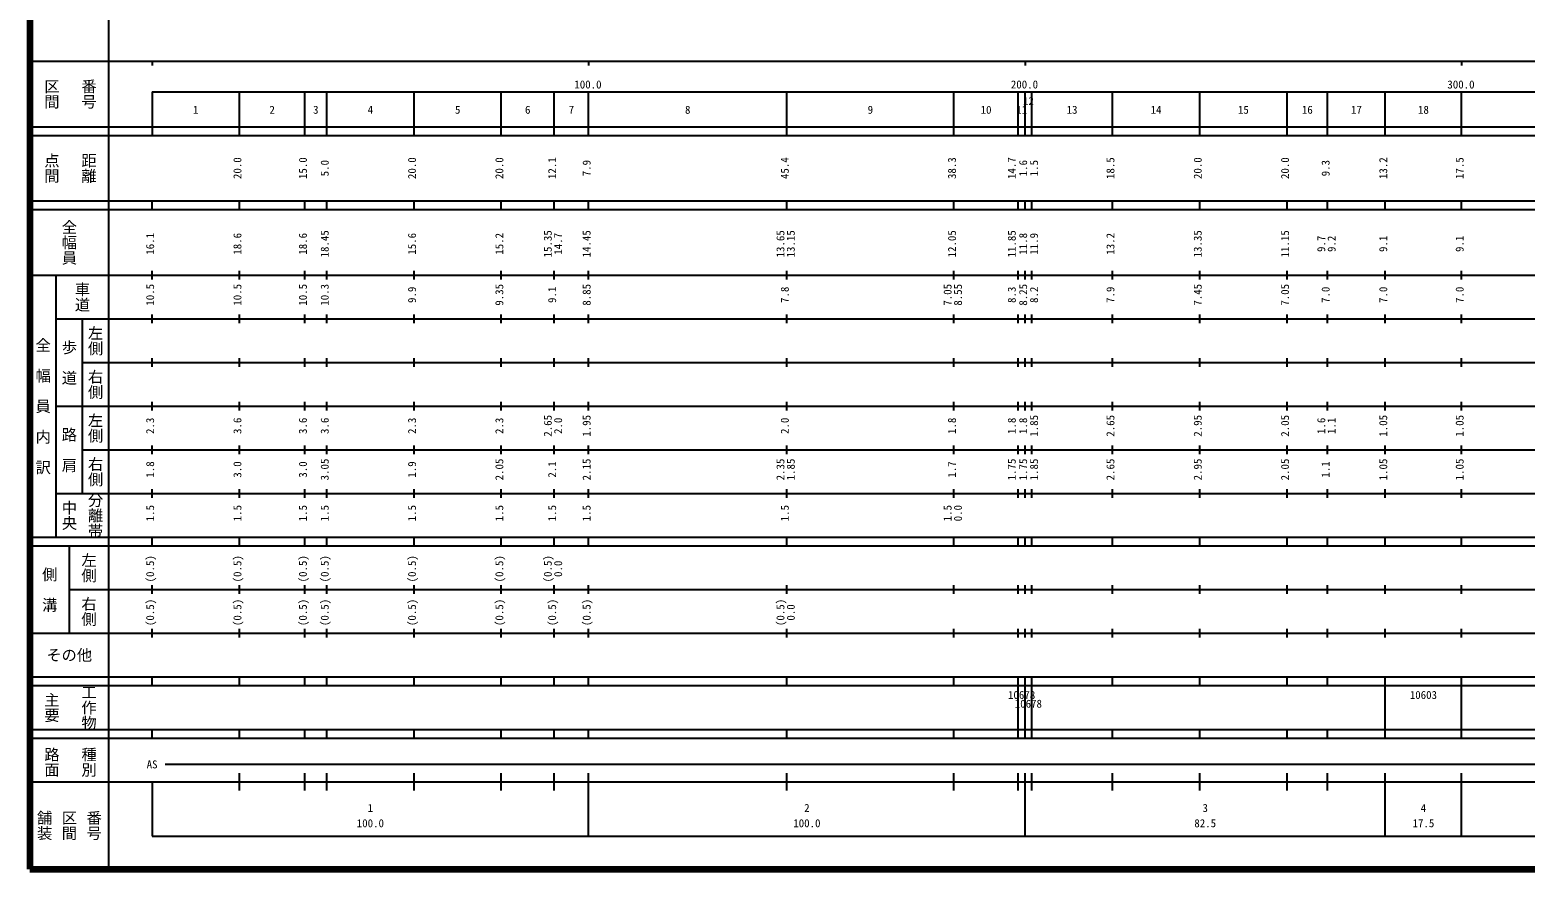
# Model space of a CAD drawing. Units: millimetres on the paper, enlarged 1000 times. Extents: x -1553829 to 1976667, y 20000 to 3795123.
# Drawn here: x 40000 to 382537, y 20000 to 212154 of the extents above; entities that cross this region are included whole.
import ezdxf
from ezdxf.enums import TextEntityAlignment as Align

# ---------------------------------------------------------------- set-up
doc = ezdxf.new("R2010")
doc.units = ezdxf.units.MM
doc.header["$LTSCALE"] = 1000
doc.layers.add('M-TTL', color=2, linetype='Continuous', lineweight=140)
doc.layers.add('M-TTL-BAND', color=7, linetype='Continuous', lineweight=25)
doc.styles.add('@ＭＳ ゴシック', font='')
doc.styles.add('ＭＳ ゴシック', font='')
doc.styles.get('@ＭＳ ゴシック').set_extended_font_data('@MS Gothic')
doc.styles.get('ＭＳ ゴシック').set_extended_font_data('MS Gothic')

msp = doc.modelspace()

# ---------------------------------------------------------------- linework, layer by layer
at = {"layer": 'M-TTL'}
for p, q in [((40000, 380000), (40000, 20000)), ((40000, 20000), (680000, 20000))]:
    msp.add_line(p, q, dxfattribs=at)
at = {"layer": 'M-TTL-BAND'}
for p, q in [((58000, 370000), (58000, 20000)), ((40000, 205000), (579000, 205000)), ((68000, 205000), (68000, 204000)), ((168000, 205000), (168000, 204000)), ((268000, 205000), (268000, 204000)), ((368000, 205000), (368000, 204000)), ((68000, 198000), (579000, 198000)), ((68000, 198000), (68000, 188000)), ((88000, 188000), (88000, 198000)), ((103000, 188000), (103000, 198000)), ((108000, 188000), (108000, 198000)), ((128000, 188000), (128000, 198000)), ((148000, 188000), (148000, 198000)), ((160100, 188000), (160100, 198000)), ((168000, 188000), (168000, 198000)), ((213400, 188000), (213400, 198000)), ((251700, 188000), (251700, 198000)), ((266400, 188000), (266400, 198000)), ((268000, 188000), (268000, 198000)), ((269500, 188000), (269500, 198000)), ((288000, 188000), (288000, 198000)), ((308000, 188000), (308000, 198000)), ((328000, 188000), (328000, 198000)), ((337300, 188000), (337300, 198000)), ((350500, 188000), (350500, 198000)), ((368000, 188000), (368000, 198000)), ((40000, 190000), (579000, 190000)), ((40000, 188000), (579000, 188000)), ((40000, 173000), (579000, 173000)), ((68000, 171000), (68000, 173000)), ((88000, 171000), (88000, 173000)), ((103000, 171000), (103000, 173000)), ((108000, 171000), (108000, 173000)), ((128000, 171000), (128000, 173000)), ((148000, 171000), (148000, 173000)), ((160100, 171000), (160100, 173000)), ((168000, 171000), (168000, 173000)), ((213400, 171000), (213400, 173000)), ((251700, 171000), (251700, 173000)), ((266400, 171000), (266400, 173000)), ((268000, 171000), (268000, 173000)), ((269500, 171000), (269500, 173000)), ((288000, 171000), (288000, 173000)), ((308000, 171000), (308000, 173000)), ((328000, 171000), (328000, 173000)), ((337300, 171000), (337300, 173000)), ((350500, 171000), (350500, 173000)), ((368000, 171000), (368000, 173000)), ((40000, 171000), (579000, 171000)), ((40000, 156000), (579000, 156000)), ((46000, 96000), (46000, 156000)), ((68000, 155000), (68000, 157000)), ((88000, 155000), (88000, 157000)), ((103000, 155000), (103000, 157000)), ((108000, 155000), (108000, 157000)), ((128000, 155000), (128000, 157000)), ((148000, 155000), (148000, 157000)), ((160100, 155000), (160100, 157000)), ((168000, 155000), (168000, 157000)), ((213400, 155000), (213400, 157000)), ((251700, 155000), (251700, 157000)), ((266400, 155000), (266400, 157000)), ((268000, 155000), (268000, 157000)), ((269500, 155000), (269500, 157000)), ((288000, 155000), (288000, 157000)), ((308000, 155000), (308000, 157000)), ((328000, 155000), (328000, 157000)), ((337300, 155000), (337300, 157000)), ((350500, 155000), (350500, 157000)), ((368000, 155000), (368000, 157000)), ((46000, 146000), (579000, 146000)), ((52000, 146000), (52000, 106000)), ((68000, 145000), (68000, 147000)), ((88000, 145000), (88000, 147000)), ((103000, 145000), (103000, 147000)), ((108000, 145000), (108000, 147000)), ((128000, 145000), (128000, 147000)), ((148000, 145000), (148000, 147000)), ((160100, 145000), (160100, 147000)), ((168000, 145000), (168000, 147000)), ((213400, 145000), (213400, 147000)), ((251700, 145000), (251700, 147000)), ((266400, 145000), (266400, 147000)), ((268000, 145000), (268000, 147000)), ((269500, 145000), (269500, 147000)), ((288000, 145000), (288000, 147000)), ((308000, 145000), (308000, 147000)), ((328000, 145000), (328000, 147000)), ((337300, 145000), (337300, 147000)), ((350500, 145000), (350500, 147000)), ((368000, 145000), (368000, 147000)), ((52000, 136000), (579000, 136000)), ((68000, 135000), (68000, 137000)), ((88000, 135000), (88000, 137000)), ((103000, 135000), (103000, 137000)), ((108000, 135000), (108000, 137000)), ((128000, 135000), (128000, 137000)), ((148000, 135000), (148000, 137000)), ((160100, 135000), (160100, 137000)), ((168000, 135000), (168000, 137000)), ((213400, 135000), (213400, 137000)), ((251700, 135000), (251700, 137000)), ((266400, 135000), (266400, 137000)), ((268000, 135000), (268000, 137000)), ((269500, 135000), (269500, 137000)), ((288000, 135000), (288000, 137000)), ((308000, 135000), (308000, 137000)), ((328000, 135000), (328000, 137000)), ((337300, 135000), (337300, 137000)), ((350500, 135000), (350500, 137000)), ((368000, 135000), (368000, 137000)), ((68000, 125000), (68000, 127000)), ((88000, 125000), (88000, 127000)), ((103000, 125000), (103000, 127000)), ((108000, 125000), (108000, 127000)), ((128000, 125000), (128000, 127000)), ((148000, 125000), (148000, 127000)), ((160100, 125000), (160100, 127000)), ((168000, 125000), (168000, 127000)), ((213400, 125000), (213400, 127000)), ((251700, 125000), (251700, 127000)), ((266400, 125000), (266400, 127000)), ((268000, 125000), (268000, 127000)), ((269500, 125000), (269500, 127000)), ((288000, 125000), (288000, 127000)), ((308000, 125000), (308000, 127000)), ((328000, 125000), (328000, 127000)), ((337300, 125000), (337300, 127000)), ((350500, 125000), (350500, 127000)), ((368000, 125000), (368000, 127000)), ((46000, 126000), (579000, 126000)), ((68000, 115000), (68000, 117000)), ((88000, 115000), (88000, 117000)), ((103000, 115000), (103000, 117000)), ((108000, 115000), (108000, 117000)), ((128000, 115000), (128000, 117000)), ((148000, 115000), (148000, 117000)), ((160100, 115000), (160100, 117000)), ((168000, 115000), (168000, 117000)), ((213400, 115000), (213400, 117000)), ((251700, 115000), (251700, 117000)), ((266400, 115000), (266400, 117000)), ((268000, 115000), (268000, 117000)), ((269500, 115000), (269500, 117000)), ((288000, 115000), (288000, 117000)), ((308000, 115000), (308000, 117000)), ((328000, 115000), (328000, 117000)), ((337300, 115000), (337300, 117000)), ((350500, 115000), (350500, 117000)), ((368000, 115000), (368000, 117000)), ((52000, 116000), (579000, 116000)), ((68000, 105000), (68000, 107000)), ((88000, 105000), (88000, 107000)), ((103000, 105000), (103000, 107000)), ((108000, 105000), (108000, 107000)), ((128000, 105000), (128000, 107000)), ((148000, 105000), (148000, 107000)), ((160100, 105000), (160100, 107000)), ((168000, 105000), (168000, 107000)), ((213400, 105000), (213400, 107000)), ((251700, 105000), (251700, 107000)), ((266400, 105000), (266400, 107000)), ((268000, 105000), (268000, 107000)), ((269500, 105000), (269500, 107000)), ((288000, 105000), (288000, 107000)), ((308000, 105000), (308000, 107000)), ((328000, 105000), (328000, 107000)), ((337300, 105000), (337300, 107000)), ((350500, 105000), (350500, 107000)), ((368000, 105000), (368000, 107000)), ((46000, 106000), (579000, 106000)), ((40000, 96000), (579000, 96000)), ((68000, 94000), (68000, 96000)), ((88000, 94000), (88000, 96000)), ((103000, 94000), (103000, 96000)), ((108000, 94000), (108000, 96000)), ((128000, 94000), (128000, 96000)), ((148000, 94000), (148000, 96000)), ((160100, 94000), (160100, 96000)), ((168000, 94000), (168000, 96000)), ((213400, 94000), (213400, 96000)), ((251700, 94000), (251700, 96000)), ((266400, 94000), (266400, 96000)), ((268000, 94000), (268000, 96000)), ((269500, 94000), (269500, 96000)), ((288000, 94000), (288000, 96000)), ((308000, 94000), (308000, 96000)), ((328000, 94000), (328000, 96000)), ((337300, 94000), (337300, 96000)), ((350500, 94000), (350500, 96000)), ((368000, 94000), (368000, 96000)), ((40000, 94000), (579000, 94000)), ((49000, 94000), (49000, 74000)), ((49000, 84000), (579000, 84000)), ((68000, 83000), (68000, 85000)), ((88000, 83000), (88000, 85000)), ((103000, 83000), (103000, 85000)), ((108000, 83000), (108000, 85000)), ((128000, 83000), (128000, 85000)), ((148000, 83000), (148000, 85000)), ((160100, 83000), (160100, 85000)), ((168000, 83000), (168000, 85000)), ((213400, 83000), (213400, 85000)), ((251700, 83000), (251700, 85000)), ((266400, 83000), (266400, 85000)), ((268000, 83000), (268000, 85000)), ((269500, 83000), (269500, 85000)), ((288000, 83000), (288000, 85000)), ((308000, 83000), (308000, 85000)), ((328000, 83000), (328000, 85000)), ((337300, 83000), (337300, 85000)), ((350500, 83000), (350500, 85000)), ((368000, 83000), (368000, 85000)), ((40000, 74000), (579000, 74000)), ((68000, 73000), (68000, 75000)), ((88000, 73000), (88000, 75000)), ((103000, 73000), (103000, 75000)), ((108000, 73000), (108000, 75000)), ((128000, 73000), (128000, 75000)), ((148000, 73000), (148000, 75000)), ((160100, 73000), (160100, 75000)), ((168000, 73000), (168000, 75000)), ((213400, 73000), (213400, 75000)), ((251700, 73000), (251700, 75000)), ((266400, 73000), (266400, 75000)), ((268000, 73000), (268000, 75000)), ((269500, 73000), (269500, 75000)), ((288000, 73000), (288000, 75000)), ((308000, 73000), (308000, 75000)), ((328000, 73000), (328000, 75000)), ((337300, 73000), (337300, 75000)), ((350500, 73000), (350500, 75000)), ((368000, 73000), (368000, 75000)), ((40000, 64000), (579000, 64000)), ((40000, 62000), (579000, 62000)), ((68000, 62000), (68000, 64000)), ((88000, 62000), (88000, 64000)), ((103000, 62000), (103000, 64000)), ((108000, 62000), (108000, 64000)), ((128000, 62000), (128000, 64000)), ((148000, 62000), (148000, 64000)), ((160100, 62000), (160100, 64000)), ((168000, 62000), (168000, 64000)), ((213400, 62000), (213400, 64000)), ((251700, 62000), (251700, 64000)), ((266400, 62000), (266400, 64000)), ((266400, 52000), (266400, 62000)), ((268000, 62000), (268000, 64000)), ((268000, 52000), (268000, 62000)), ((268000, 52000), (268000, 62000)), ((269500, 62000), (269500, 64000)), ((269500, 52000), (269500, 62000)), ((288000, 62000), (288000, 64000)), ((308000, 62000), (308000, 64000)), ((328000, 62000), (328000, 64000)), ((337300, 62000), (337300, 64000)), ((350500, 62000), (350500, 64000)), ((350500, 52000), (350500, 62000)), ((368000, 62000), (368000, 64000)), ((368000, 52000), (368000, 62000)), ((368000, 52000), (368000, 62000)), ((40000, 52000), (579000, 52000)), ((68000, 50000), (68000, 52000)), ((88000, 50000), (88000, 52000)), ((103000, 50000), (103000, 52000)), ((108000, 50000), (108000, 52000)), ((128000, 50000), (128000, 52000)), ((148000, 50000), (148000, 52000)), ((160100, 50000), (160100, 52000)), ((168000, 50000), (168000, 52000)), ((213400, 50000), (213400, 52000)), ((251700, 50000), (251700, 52000)), ((266400, 50000), (266400, 52000)), ((268000, 50000), (268000, 52000)), ((269500, 50000), (269500, 52000)), ((288000, 50000), (288000, 52000)), ((308000, 50000), (308000, 52000)), ((328000, 50000), (328000, 52000)), ((337300, 50000), (337300, 52000)), ((350500, 50000), (350500, 52000)), ((368000, 50000), (368000, 52000)), ((40000, 50000), (579000, 50000)), ((71000, 44000), (565000, 44000)), ((88000, 38000), (88000, 42000)), ((103000, 38000), (103000, 42000)), ((108000, 38000), (108000, 42000)), ((128000, 38000), (128000, 42000)), ((148000, 38000), (148000, 42000)), ((160100, 38000), (160100, 42000)), ((168000, 27500), (168000, 42000)), ((213400, 38000), (213400, 42000)), ((251700, 38000), (251700, 42000)), ((266400, 38000), (266400, 42000)), ((268000, 27500), (268000, 42000)), ((269500, 38000), (269500, 42000)), ((288000, 38000), (288000, 42000)), ((308000, 38000), (308000, 42000)), ((328000, 38000), (328000, 42000)), ((337300, 38000), (337300, 42000)), ((350500, 27500), (350500, 42000)), ((368000, 27500), (368000, 42000)), ((40000, 40000), (579000, 40000)), ((68000, 40000), (68000, 27500)), ((68000, 27500), (579000, 27500))]:
    msp.add_line(p, q, dxfattribs=at)

# ---------------------------------------------------------------- texts
at = {"layer": 'M-TTL-BAND', "style": '@ＭＳ ゴシック'}
for s, p in [('区間', (45000, 197500)), ('番号', (53500, 197500)), ('点間', (45000, 180500)), ('距離', (53500, 180500)), ('全幅員', (49000, 163500)), ('車道', (52000, 151000)), ('左側', (55000, 141000)), ('全\u3000幅\u3000員\u3000内\u3000訳', (43000, 126000)), ('歩\u3000道', (49000, 136000)), ('右側', (55000, 131000)), ('左側', (55000, 121000)), ('路\u3000肩', (49000, 116000)), ('右側', (55000, 111000)), ('中央', (49000, 101000)), ('分離帯', (55000, 101000)), ('側\u3000溝', (44500, 84000)), ('左側', (53500, 89000)), ('右側', (53500, 79000)), ('工作物', (53500, 57000)), ('主要', (45000, 57000)), ('路面', (45000, 44500)), ('種別', (53500, 44500)), ('舗装', (43333, 30000)), ('区間', (49000, 30000)), ('番号', (54667, 30000))]:
    msp.add_text(s, height=2566, rotation=270, dxfattribs=at).set_placement(p, align=Align.MIDDLE_CENTER)
at = {"layer": 'M-TTL-BAND', "style": 'ＭＳ ゴシック'}
for s, p in [('100.0', (167844, 198195)), ('200.0', (267844, 198195)), ('300.0', (367844, 198195)), ('12', (268750, 194405)), ('1', (78000, 192405)), ('2', (95500, 192405)), ('3', (105500, 192405)), ('4', (118000, 192405)), ('5', (138000, 192405)), ('6', (154050, 192405)), ('7', (164050, 192405)), ('8', (190700, 192405)), ('9', (232550, 192405)), ('10', (259050, 192405)), ('11', (267200, 192405)), ('13', (278750, 192405)), ('14', (298000, 192405)), ('15', (318000, 192405)), ('16', (332650, 192405)), ('17', (343900, 192405)), ('18', (359250, 192405)), ('AS', (68000, 42500)), ('1', (118000, 32523)), ('2', (218000, 32523)), ('3', (309250, 32523)), ('4', (359250, 32523)), ('100.0', (118000, 29033)), ('100.0', (218000, 29033)), ('82.5', (309250, 29033)), ('17.5', (359250, 29033))]:
    msp.add_text(s, height=1833, dxfattribs=at).set_placement(p, align=Align.BOTTOM_CENTER)
for s, p in [('20.0', (89000, 180500)), ('15.0', (104000, 180500)), ('5.0', (109000, 180500)), ('20.0', (129000, 180500)), ('20.0', (149000, 180500)), ('12.1', (161100, 180500)), ('7.9', (169000, 180500)), ('45.4', (214400, 180500)), ('38.3', (252700, 180500)), ('14.7', (266400, 180500)), ('1.6', (269000, 180500)), ('1.5', (271500, 180500)), ('18.5', (289000, 180500)), ('20.0', (309000, 180500)), ('20.0', (329000, 180500)), ('9.3', (338300, 180500)), ('13.2', (351500, 180500)), ('17.5', (369000, 180500)), ('16.1', (69000, 163174)), ('18.6', (89000, 163174)), ('18.6', (104000, 163174)), ('18.45', (109000, 163174)), ('15.6', (129000, 163174)), ('15.2', (149000, 163174)), ('15.35', (160100, 163174)), ('14.7', (162470, 163174)), ('14.45', (169000, 163174)), ('13.65', (213400, 163174)), ('13.15', (215770, 163174)), ('12.05', (252700, 163174)), ('11.85', (266400, 163174)), ('11.8', (269000, 163174)), ('11.9', (271500, 163174)), ('13.2', (289000, 163174)), ('13.35', (309000, 163174)), ('11.15', (329000, 163174)), ('9.7', (337300, 163174)), ('9.2', (339670, 163174)), ('9.1', (351500, 163174)), ('9.1', (369000, 163174)), ('10.5', (69000, 151500)), ('10.5', (89000, 151500)), ('10.5', (104000, 151500)), ('10.3', (109000, 151500)), ('9.9', (129000, 151500)), ('9.35', (149000, 151500)), ('9.1', (161100, 151500)), ('8.85', (169000, 151500)), ('7.8', (214400, 151500)), ('7.05', (251700, 151500)), ('8.55', (254070, 151500)), ('8.3', (266400, 151500)), ('8.25', (269000, 151500)), ('8.2', (271500, 151500)), ('7.9', (289000, 151500)), ('7.45', (309000, 151500)), ('7.05', (329000, 151500)), ('7.0', (338300, 151500)), ('7.0', (351500, 151500)), ('7.0', (369000, 151500)), ('2.65', (160100, 121500)), ('1.95', (169000, 121500)), ('1.85', (271500, 121500)), ('2.65', (289000, 121500)), ('2.95', (309000, 121500)), ('2.05', (329000, 121500)), ('1.05', (351500, 121500)), ('1.05', (369000, 121500)), ('2.3', (69000, 121500)), ('3.6', (89000, 121500)), ('3.6', (104000, 121500)), ('3.6', (109000, 121500)), ('2.3', (129000, 121500)), ('2.3', (149000, 121500)), ('2.0', (162470, 121500)), ('2.0', (214400, 121500)), ('1.8', (252700, 121500)), ('1.8', (266400, 121500)), ('1.8', (269000, 121500)), ('1.6', (337300, 121500)), ('1.1', (339670, 121500)), ('1.8', (69000, 111500)), ('3.0', (89000, 111500)), ('3.0', (104000, 111500)), ('3.05', (109000, 111500)), ('1.9', (129000, 111500)), ('2.05', (149000, 111500)), ('2.1', (161100, 111500)), ('2.15', (169000, 111500)), ('2.35', (213400, 111500)), ('1.85', (215770, 111500)), ('1.7', (252700, 111500)), ('1.75', (266400, 111500)), ('1.75', (269000, 111500)), ('1.85', (271500, 111500)), ('2.65', (289000, 111500)), ('2.95', (309000, 111500)), ('2.05', (329000, 111500)), ('1.1', (338300, 111500)), ('1.05', (351500, 111500)), ('1.05', (369000, 111500)), ('1.5', (69000, 101500)), ('1.5', (89000, 101500)), ('1.5', (104000, 101500)), ('1.5', (109000, 101500)), ('1.5', (129000, 101500)), ('1.5', (149000, 101500)), ('1.5', (161100, 101500)), ('1.5', (169000, 101500)), ('1.5', (214400, 101500)), ('1.5', (251700, 101500)), ('0.0', (254070, 101500)), ('(0.5)', (69000, 88764)), ('(0.5)', (89000, 88764)), ('(0.5)', (104000, 88764)), ('(0.5)', (109000, 88764)), ('(0.5)', (129000, 88764)), ('(0.5)', (149000, 88764)), ('(0.5)', (160100, 88764)), ('0.0', (162470, 88764)), ('(0.5)', (69000, 78764)), ('(0.5)', (89000, 78764)), ('(0.5)', (104000, 78764)), ('(0.5)', (109000, 78764)), ('(0.5)', (129000, 78764)), ('(0.5)', (149000, 78764)), ('(0.5)', (161100, 78764)), ('(0.5)', (169000, 78764)), ('(0.5)', (213400, 78764)), ('0.0', (215770, 78764))]:
    msp.add_text(s, height=1833, rotation=90, dxfattribs=at).set_placement(p, align=Align.BOTTOM_CENTER)
msp.add_text('その他', height=2566, dxfattribs=at).set_placement((49000, 69000), align=Align.MIDDLE_CENTER)
for s, p in [('10678', (264075, 58405)), ('10678', (265625, 56405)), ('10603', (356125, 58405))]:
    msp.add_text(s, height=1833, dxfattribs=at).set_placement(p, align=Align.BOTTOM_LEFT)

doc.saveas('drawing.dxf')
